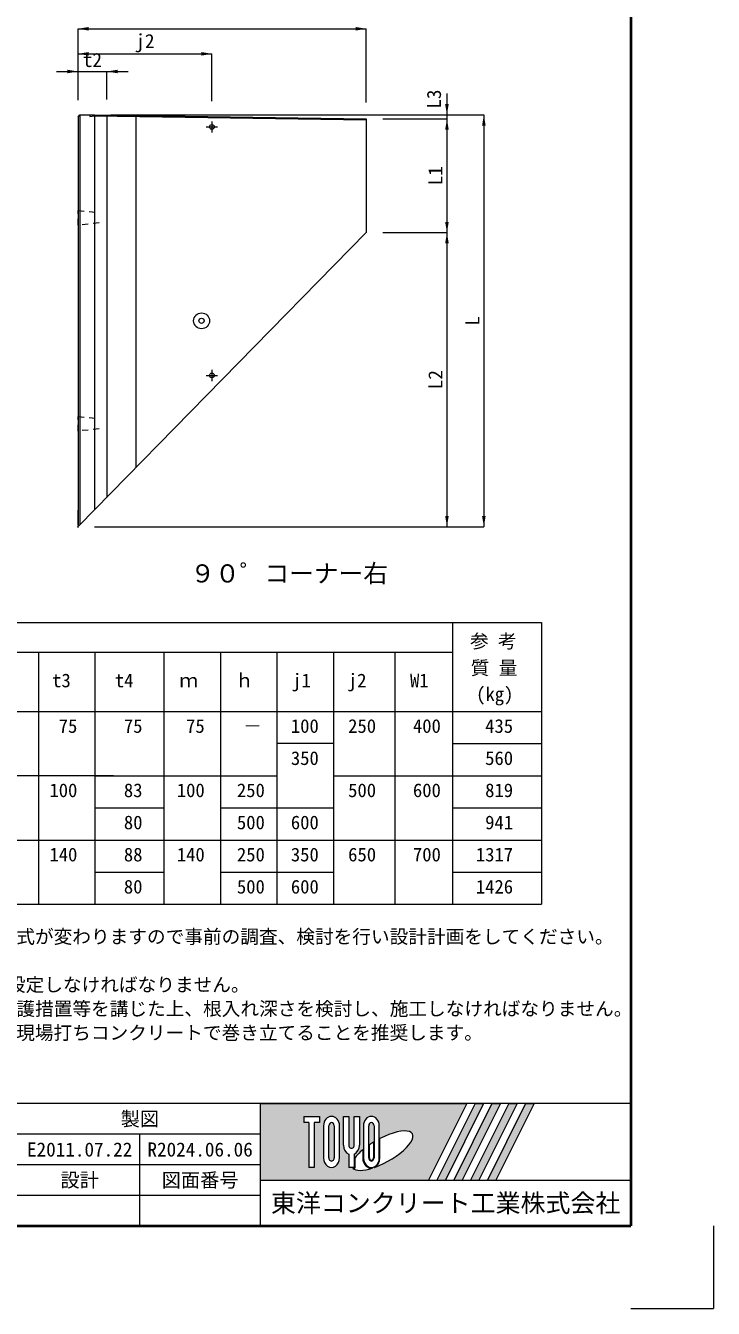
# Model space of a CAD drawing. Units: millimetres, scale not verified. Extents: x 55136 to 63536, y 34258 to 46138.
# Drawn here: x 60196 to 63536, y 34258 to 40485 of the extents above; entities that cross this region are included whole.
import ezdxf
from ezdxf.enums import TextEntityAlignment as Align

# ---------------------------------------------------------------- set-up
doc = ezdxf.new("R2010")
doc.units = ezdxf.units.MM
doc.header["$LTSCALE"] = 40
for name, pattern in [('DASHED', [7.5, 6, -1.5]), ('USER1', [1.35, 0.75, -0.6]), ('USER2', [28.575, 19.05, -3.175, 3.175, -3.175])]:
    doc.linetypes.add(name, pattern=pattern)
for name, color, linetype, lineweight in [('(0-0)', 7, 'DASHED', 13), ('0_2', 7, 'Continuous', 9), ('Defpoints_3', 7, 'Continuous', 13), ('図枠', 7, 'Continuous', 5), ('寸法線', 7, 'Continuous', 9), ('本体', 2, 'Continuous', 20), ('補助線', 8, 'Continuous', 13), ('ｲﾝｻｰﾄ', 3, 'USER1', 9)]:
    doc.layers.add(name, color=color, linetype=linetype, lineweight=lineweight)
doc.styles.add('ＭＳ ゴシック', font='')
doc.styles.get('ＭＳ ゴシック').set_extended_font_data('MS Gothic')

# ---------------------------------------------------------------- blocks, each defined once
blk = doc.blocks.new('filled_arrow')
at = {"color": 0, "linetype": 'Continuous', "lineweight": -2}
blk.add_solid([(7.5, 1.25), (0, 0), (7.5, -1.25)], dxfattribs=at)

msp = doc.modelspace()

# ---------------------------------------------------------------- hatches: boundary and pattern name
at = {"layer": '図枠'}
h = msp.add_hatch(color=256, dxfattribs=at)
h.paths.add_polyline_path([(61335.85, 35251.6), (61335.85, 34880.35), (62152.6, 34880.35), (62338.22, 35251.6)])
edge = h.paths.add_edge_path(flags=16)
edge.add_ellipse((61928.85, 35023.07), major_axis=(145.46, 81.42), ratio=0.3471473, start_angle=-144.311216, end_angle=72.189903, ccw=False)
edge.add_ellipse((61874.99, 34987.92), major_axis=(0, 49.5), ratio=0.8463542, start_angle=-160.703456, end_angle=-90)
edge.add_line((61916.89, 34987.92), (61916.89, 35082.28))
edge = h.paths.add_edge_path(flags=16)
edge.add_ellipse((61874.99, 35144.03), major_axis=(0, 45.69), ratio=0.8463542, start_angle=-90, end_angle=90, ccw=False)
edge.add_line((61913.66, 35144.03), (61913.66, 34987.92))
edge.add_ellipse((61874.99, 34987.92), major_axis=(0, 45.69), ratio=0.8463542, start_angle=90, end_angle=-90, ccw=False)
edge.add_line((61836.32, 34987.92), (61836.32, 35144.03))
edge = h.paths.add_edge_path(flags=16)
edge.add_line((61887.88, 35144.03), (61887.88, 34987.92))
edge.add_ellipse((61874.99, 34987.92), major_axis=(0, 15.23), ratio=0.8463542, start_angle=90, end_angle=-90, ccw=False)
edge.add_line((61862.1, 34987.92), (61862.1, 35144.03))
edge.add_ellipse((61874.99, 35144.03), major_axis=(0, 15.23), ratio=0.8463542, start_angle=-90, end_angle=90, ccw=False)
edge = h.paths.add_edge_path(flags=16)
edge.add_line((61884.66, 35064.24), (61884.66, 34987.92))
edge.add_ellipse((61874.99, 34987.92), major_axis=(0, 11.42), ratio=0.8463542, start_angle=90, end_angle=-90, ccw=False)
edge.add_line((61865.32, 34987.92), (61865.32, 35051.74))
edge.add_ellipse((61928.85, 35023.07), major_axis=(145.46, 81.42), ratio=0.3471473, start_angle=107.791742, end_angle=126.471319, ccw=False)
edge = h.paths.add_edge_path(flags=16)
edge.add_line((61816.98, 35189.73), (61816.98, 35049.79))
edge.add_ellipse((61778.31, 35049.79), major_axis=(0, 45.69), ratio=0.8463542, start_angle=-163.341167, end_angle=-90, ccw=False)
edge.add_line((61791.2, 35006.71), (61791.2, 34942.23))
edge.add_line((61791.2, 34942.23), (61765.42, 34942.23))
edge.add_line((61765.42, 34942.23), (61765.42, 35006.71))
edge.add_ellipse((61778.31, 35049.79), major_axis=(0, 45.69), ratio=0.8463542, start_angle=90, end_angle=163.341167, ccw=False)
edge.add_line((61739.64, 35049.79), (61739.64, 35189.73))
edge.add_line((61739.64, 35189.73), (61765.42, 35189.73))
edge.add_line((61765.42, 35189.73), (61765.42, 35049.79))
edge.add_ellipse((61778.31, 35049.79), major_axis=(0, 15.23), ratio=0.8463542, start_angle=90, end_angle=-90)
edge.add_line((61791.2, 35049.79), (61791.2, 35189.73))
edge.add_line((61791.2, 35189.73), (61816.98, 35189.73))
edge = h.paths.add_edge_path(flags=16)
edge.add_line((61833.1, 35027.32), (61833.1, 34987.92))
edge.add_ellipse((61874.99, 34987.92), major_axis=(0, 49.5), ratio=0.8463542, start_angle=90, end_angle=-171.54427)
edge.add_ellipse((61928.85, 35023.07), major_axis=(145.46, 81.42), ratio=0.3471473, start_angle=-178.649536, end_angle=-148.292442, ccw=False)
edge.add_line((61785.65, 34938.42), (61794.42, 34938.42))
edge.add_line((61794.42, 34938.42), (61794.42, 34986.68))
edge.add_ellipse((61928.85, 35023.07), major_axis=(145.46, 81.42), ratio=0.3471473, start_angle=148.21912, end_angle=165.908122, ccw=False)
edge = h.paths.add_edge_path(flags=16)
edge.add_ellipse((61681.63, 35144.03), major_axis=(0, 45.69), ratio=0.8463542, start_angle=-90, end_angle=90, ccw=False)
edge.add_line((61720.3, 35144.03), (61720.3, 34987.92))
edge.add_ellipse((61681.63, 34987.92), major_axis=(0, 45.69), ratio=0.8463542, start_angle=90, end_angle=-90, ccw=False)
edge.add_line((61642.96, 34987.92), (61642.96, 35144.03))
edge = h.paths.add_edge_path(flags=16)
edge.add_line((61694.52, 35144.03), (61694.52, 34987.92))
edge.add_ellipse((61681.63, 34987.92), major_axis=(0, 15.23), ratio=0.8463542, start_angle=90, end_angle=-90, ccw=False)
edge.add_line((61668.74, 34987.92), (61668.74, 35144.03))
edge.add_ellipse((61681.63, 35144.03), major_axis=(0, 15.23), ratio=0.8463542, start_angle=-90, end_angle=90, ccw=False)
h.paths.add_polyline_path([(61623.62, 35189.73), (61623.62, 35159.26), (61597.84, 35159.26), (61597.84, 34942.23), (61572.06, 34942.23), (61572.06, 35159.26), (61546.28, 35159.26), (61546.28, 35189.73)], flags=16)
for points in [[(62193.44, 34880.35), (62234.27, 34880.35), (62419.9, 35251.6), (62379.06, 35251.6)], [(62501.57, 35251.6), (62460.74, 35251.6), (62275.11, 34880.35), (62315.95, 34880.35)], [(62583.25, 35251.6), (62542.41, 35251.6), (62356.79, 34880.35), (62397.62, 34880.35)], [(62664.92, 35251.6), (62624.09, 35251.6), (62438.46, 34880.35), (62479.3, 34880.35)]]:
    msp.add_hatch(color=256, dxfattribs=at).paths.add_polyline_path(points)

# ---------------------------------------------------------------- linework, layer by layer
at = {"layer": '0_2'}
for p, q in [((56390.73, 37587.6), (62268.83, 37587.6)), ((62268.83, 37587.6), (62268.83, 36219.37)), ((62268.83, 37587.6), (62700.9, 37587.6)), ((62700.9, 37587.6), (62700.9, 36219.37)), ((57545.35, 37443.57), (62268.83, 37443.57)), ((60258.49, 37443.57), (60258.49, 36219.37)), ((60532.82, 37443.57), (60532.82, 36219.37)), ((60867.66, 37443.57), (60867.66, 36219.37)), ((61141.99, 37443.57), (61141.99, 36219.37)), ((61416.33, 37443.57), (61416.33, 36219.37)), ((61690.66, 37443.57), (61690.66, 36219.37)), ((61989.43, 37443.57), (61989.43, 36219.37)), ((56390.73, 37155.53), (62268.83, 37155.53)), ((62268.83, 37155.53), (62700.9, 37155.53)), ((61690.66, 36999.5), (61416.33, 36999.5)), ((62268.83, 36999.5), (62700.9, 36999.5)), ((60623.22, 36843.47), (58593.01, 36843.47)), ((60532.82, 36843.47), (61416.33, 36843.47)), ((61690.66, 36843.47), (62268.83, 36843.47)), ((62268.83, 36843.47), (62700.9, 36843.47)), ((60532.82, 36687.54), (60867.66, 36687.54)), ((61141.99, 36687.54), (61690.66, 36687.54)), ((62268.83, 36687.45), (62700.9, 36687.45)), ((59984.16, 36531.42), (62268.83, 36531.42)), ((62268.83, 36531.42), (62700.9, 36531.42)), ((60532.82, 36375.48), (60867.66, 36375.48)), ((61141.99, 36375.48), (61690.66, 36375.48)), ((62268.83, 36375.4), (62700.9, 36375.4)), ((56390.73, 36219.37), (62700.9, 36219.37))]:
    msp.add_line(p, q, dxfattribs=at)
at = {"layer": 'Defpoints_3'}
for p in [(63535.85, 34657.6), (63135.85, 34257.6)]:
    msp.add_line(p, (63535.85, 34257.6), dxfattribs=at)
at = {"layer": '図枠', "lineweight": 40}
for p in [(63135.85, 45737.6), (55935.85, 34657.6)]:
    msp.add_line(p, (63135.85, 34657.6), dxfattribs=at)
at = {"layer": '図枠', "lineweight": 13}
for p, q in [((63135.85, 35251.6), (55935.85, 35251.6)), ((61335.85, 34657.6), (61335.85, 35251.6)), ((61335.85, 35103.1), (59580.85, 35103.1)), ((60750.85, 34657.6), (60750.85, 35103.1)), ((61335.85, 34954.6), (55935.85, 34954.6)), ((61335.85, 34806.1), (59580.85, 34806.1))]:
    msp.add_line(p, q, dxfattribs=at)
at = {"layer": '図枠'}
for p, q in [((61335.85, 35251.6), (62338.22, 35251.6)), ((62338.22, 35251.6), (62152.6, 34880.35)), ((62379.06, 35251.6), (62193.44, 34880.35)), ((62419.9, 35251.6), (62234.27, 34880.35)), ((62460.74, 35251.6), (62275.11, 34880.35)), ((62501.57, 35251.6), (62315.95, 34880.35)), ((62542.41, 35251.6), (62356.79, 34880.35)), ((62379.06, 35251.6), (62419.9, 35251.6)), ((62583.25, 35251.6), (62397.62, 34880.35)), ((62624.09, 35251.6), (62438.46, 34880.35)), ((62460.74, 35251.6), (62501.57, 35251.6)), ((62664.92, 35251.6), (62479.3, 34880.35)), ((62542.41, 35251.6), (62583.25, 35251.6)), ((62624.09, 35251.6), (62664.92, 35251.6)), ((61546.28, 35189.73), (61546.28, 35159.26)), ((61546.28, 35189.73), (61623.62, 35189.73)), ((61623.62, 35189.73), (61623.62, 35159.26)), ((61739.64, 35189.73), (61765.42, 35189.73)), ((61739.64, 35049.79), (61739.64, 35189.73)), ((61765.42, 35189.73), (61765.42, 35049.79)), ((61791.2, 35189.73), (61816.98, 35189.73)), ((61791.2, 35049.79), (61791.2, 35189.73)), ((61816.98, 35189.73), (61816.98, 35049.79)), ((61572.06, 35159.26), (61546.28, 35159.26)), ((61572.06, 35159.26), (61572.06, 34942.23)), ((61597.84, 35159.26), (61597.84, 34942.23)), ((61623.62, 35159.26), (61597.84, 35159.26)), ((61642.96, 35144.03), (61642.96, 34987.92)), ((61668.74, 34987.92), (61668.74, 35144.03)), ((61694.52, 35144.03), (61694.52, 34987.92)), ((61720.3, 34987.92), (61720.3, 35144.03)), ((61836.32, 35144.03), (61836.32, 34987.92)), ((61862.1, 34987.92), (61862.1, 35144.03)), ((61887.88, 35144.03), (61887.88, 34987.92)), ((61913.66, 34987.92), (61913.66, 35144.03)), ((61884.66, 35064.24), (61884.66, 34987.92)), ((61916.89, 34987.92), (61916.89, 35082.28)), ((61765.42, 35006.71), (61765.42, 34942.23)), ((61791.2, 35006.71), (61791.2, 34942.23)), ((61833.1, 35027.32), (61833.1, 34987.92)), ((61865.32, 34987.92), (61865.32, 35051.74)), ((61597.84, 34942.23), (61572.06, 34942.23)), ((61791.2, 34942.23), (61765.42, 34942.23)), ((61785.65, 34938.42), (61794.42, 34938.42)), ((61794.42, 34986.68), (61794.42, 34938.42)), ((61335.85, 34880.35), (62152.6, 34880.35)), ((62193.44, 34880.35), (62234.27, 34880.35)), ((62275.11, 34880.35), (62315.95, 34880.35)), ((62356.79, 34880.35), (62397.62, 34880.35)), ((62438.46, 34880.35), (62479.3, 34880.35))]:
    msp.add_line(p, q, dxfattribs=at)
for centre, major_axis, ratio, start_param, end_param in [((61681.63, 35144.03), (0, 45.69), 0.846354, 4.712389, 7.8539816), ((61874.99, 35144.03), (0, 45.69), 0.846354, 4.712389, 7.8539816), ((61681.63, 35144.03), (0, 15.23), 0.846354, 4.712389, 7.8539816), ((61874.99, 35144.03), (0, 15.23), 0.846354, 4.712389, 7.8539816), ((61928.85, 35023.07), (145.46, 81.42), 0.347147, 4.2621853, 7.7429163), ((61928.85, 35023.07), (145.46, 81.42), 0.347147, 1.6817405, 1.8219833), ((61778.31, 35049.79), (0, 45.69), 0.846354, 1.5707963, 2.8017557), ((61778.31, 35049.79), (0, 15.23), 0.846354, 1.5707963, 4.712389), ((61778.31, 35049.79), (0, 45.69), 0.846354, 3.4814296, 4.712389), ((61928.85, 35023.07), (145.46, 81.42), 0.347147, 2.0815197, 2.5155126), ((61681.63, 34987.92), (0, 45.69), 0.846354, 1.5707963, 4.712389), ((61681.63, 34987.92), (0, 15.23), 0.846354, 1.5707963, 4.712389), ((61928.85, 35023.07), (145.46, 81.42), 0.347147, 3.2093975, 4.2004451), ((61874.99, 34987.92), (0, 49.5), 0.846354, 1.5707963, 3.3154679), ((61874.99, 34987.92), (0, 45.69), 0.846354, 1.5707963, 4.712389), ((61874.99, 34987.92), (0, 15.23), 0.846354, 1.5707963, 4.712389), ((61874.99, 34987.92), (0, 11.42), 0.846354, 1.5707963, 4.712389), ((61874.99, 34987.92), (0, 49.5), 0.846354, 3.5338438, 4.712389)]:
    msp.add_ellipse(centre, major_axis=major_axis, ratio=ratio, start_param=start_param, end_param=end_param, dxfattribs=at)
at = {"layer": '寸法線'}
for p, q in [((60450.44, 40470.22), (61850.44, 40470.22)), ((60450.44, 40123.54), (60450.44, 40470.22)), ((61850.44, 40112.54), (61850.44, 40470.22)), ((60450.44, 40348.65), (61100.44, 40348.65)), ((60450.44, 40123.54), (60450.44, 40348.65)), ((61100.44, 40118.89), (61100.44, 40348.65)), ((60346.44, 40262.88), (60694.44, 40262.88)), ((60450.44, 40123.54), (60450.44, 40262.88)), ((60590.44, 40126.63), (60590.44, 40262.88)), ((62242.04, 40156.54), (62242.04, 39928.54)), ((60610.44, 40052.54), (62242.04, 40052.54)), ((60610.44, 40052.54), (62421.37, 40052.54)), ((62421.37, 40052.54), (62421.37, 38052.44)), ((61930.43, 40032.54), (62242.04, 40032.54)), ((61930.43, 40032.54), (62242.04, 40032.54)), ((62242.04, 40032.54), (62242.04, 39480.81)), ((61930.43, 39480.81), (62242.04, 39480.81)), ((61930.43, 39480.81), (62242.04, 39480.81)), ((62242.04, 39480.81), (62242.04, 38052.44)), ((60530.44, 38052.44), (62242.04, 38052.44)), ((60530.44, 38052.44), (62421.37, 38052.44))]:
    msp.add_line(p, q, dxfattribs=at)
at = {"layer": '寸法線', "linetype": 'USER2'}
for p, q in [((61073.46, 39993.5), (61127.42, 39994.3)), ((61100.44, 40020.88), (61100.44, 39966.92)), ((61100.44, 38814.02), (61100.44, 38760.07)), ((61073.46, 38786.65), (61127.42, 38787.44))]:
    msp.add_line(p, q, dxfattribs=at)
at = {"layer": '本体'}
for p, q in [((60450.44, 40043.54), (60459.44, 40052.54)), ((60459.44, 40052.54), (60530.44, 40052.54)), ((60530.44, 40052.54), (61850.43, 40032.54)), ((60450.44, 40043.54), (60450.44, 38061.53)), ((61850.43, 40032.54), (61850.43, 39480.81)), ((61850.43, 39480.81), (60454.94, 38057.03)), ((60450.44, 38061.53), (60450.44, 38132.54)), ((60454.94, 38057.03), (60450.44, 38061.53))]:
    msp.add_line(p, q, dxfattribs=at)
at = {"layer": '本体', "lineweight": 9}
for p, q in [((60459.44, 40052.54), (60459.44, 38061.63)), ((60530.44, 40047.54), (60530.44, 38134.07)), ((60590.44, 40046.63), (60590.44, 38195.28)), ((60730.44, 40044.51), (60730.44, 38338.12))]:
    msp.add_line(p, q, dxfattribs=at)
at = {"layer": '本体', "lineweight": 5}
for p, q in [((60505.44, 40052.54), (60507.44, 40045.04)), ((60507.44, 40045.04), (60530.37, 40047.54)), ((60530.37, 40047.54), (61850.36, 40027.54))]:
    msp.add_line(p, q, dxfattribs=at)
at = {"layer": '本体', "linetype": 'USER1', "lineweight": 9}
for p, q in [((60450.44, 39587.79), (60551.39, 39577.54)), ((60450.44, 39517.24), (60450.44, 39587.79)), ((60553.6, 39527.53), (60450.44, 39517.24)), ((60450.44, 38587.79), (60551.39, 38577.54)), ((60450.44, 38517.24), (60450.44, 38587.79)), ((60553.6, 38527.53), (60450.44, 38517.24))]:
    msp.add_line(p, q, dxfattribs=at)
at = {"layer": '補助線'}
msp.add_line((61335.85, 34880.35), (63135.85, 34880.35), dxfattribs=at)
msp.add_circle((60450.44, 38052.44), 2, dxfattribs=at)
at = {"layer": 'ｲﾝｻｰﾄ', "linetype": 'Continuous'}
for centre, radius in [((61100.44, 39993.9), 11.5), ((61050.44, 39052.54), 38.5), ((61050.44, 39052.54), 12.6), ((61100.44, 38787.04), 11.5)]:
    msp.add_circle(centre, radius, dxfattribs=at)

# ---------------------------------------------------------------- block references
at = {"layer": '寸法線', "xscale": 6.93, "yscale": 6.93}
for p in [(60450.44, 40470.22), (60450.44, 40348.65), (60590.44, 40262.88)]:
    msp.add_blockref('filled_arrow', p, dxfattribs=at)
for p, rotation in [((61850.44, 40470.22), 180), ((61100.44, 40348.65), 180), ((60450.44, 40262.88), 180), ((62242.04, 40052.54), 90), ((62421.37, 40052.54), 270), ((62242.04, 40032.54), 270), ((62242.04, 40032.54), 270), ((62242.04, 39480.81), 90), ((62242.04, 39480.81), 270), ((62242.04, 38052.44), 90), ((62421.37, 38052.44), 90)]:
    msp.add_blockref('filled_arrow', p, dxfattribs=dict(at, rotation=rotation))

# ---------------------------------------------------------------- texts
at = {"layer": '(0-0)', "style": 'ＭＳ ゴシック'}
msp.add_text('９０゜コーナー右', height=87.98, dxfattribs=at).set_placement((61475.91, 37825.84), align=Align.MIDDLE_CENTER)
for s, p in [('参 考', (62353.7, 37443.83)), ('質 量', (62357.47, 37313.87)), ('t3', (60324.69, 37253.09)), ('t4', (60629.4, 37253.09)), ('ｍ', (60942.68, 37253.09)), ('ｈ', (61213.05, 37253.09)), ('j1', (61490.58, 37253.09)), ('j2', (61760.95, 37253.09)), ('W1', (62062.79, 37253.09)), ('(kg)', (62383.83, 37186.73)), (' 75', (60311.54, 37031.87)), (' 75', (60627.9, 37031.87)), (' 75', (60930.12, 37031.87)), ('－', (61252.58, 37031.87)), ('100', (61484.04, 37031.87)), (' 250', (61717.04, 37031.87)), (' 400', (62031.73, 37031.87)), (' 435', (62382.49, 37031.87)), ('350', (61484.04, 36875.84)), (' 560', (62382.49, 36875.82)), ('100', (60311.54, 36719.77)), (' 83', (60627.9, 36719.77)), ('100', (60930.12, 36719.77)), ('250', (61222.08, 36719.77)), (' 500', (61717.04, 36719.77)), (' 600', (62031.73, 36719.77)), (' 819', (62382.49, 36719.77)), (' 80', (60627.9, 36563.72)), ('500', (61222.08, 36563.72)), ('600', (61484.04, 36563.72)), (' 941', (62382.49, 36563.72)), ('140', (60311.54, 36407.67)), (' 88', (60627.9, 36407.67)), ('140', (60930.12, 36407.67)), ('250', (61222.08, 36407.67)), ('350', (61484.04, 36407.67)), (' 650', (61717.04, 36407.67)), (' 700', (62031.73, 36407.72)), ('1317', (62382.49, 36407.67)), (' 80', (60627.9, 36251.62)), ('500', (61222.08, 36251.62)), ('600', (61484.04, 36251.62)), ('1426', (62382.49, 36251.62))]:
    msp.add_text(s, height=66.46, dxfattribs=at).set_placement(p, align=Align.BOTTOM_LEFT)
at = {"layer": '0_2', "style": 'ＭＳ ゴシック'}
for s, p in [('注(1) 擁壁は設置される高さ、地形あるいは地盤条件、上載荷重条件などにより、構造型式、基礎型式が変わりますので事前の調査、検討を行い設計計画をしてください。', (56071.85, 36095.64)), ('  (3)根入れ深さは、基礎底版が地表に出ないよう、また排水施設等の構造物より充分な余裕をみて設定しなければなりません。', (56071.85, 35862.31)), ('\u3000\u3000\u3000なお、隣接する既存の擁壁等の構造物に影響を及ぼすおそれがある時は、山留め工等適切な防護措置等を講じた上、根入れ深さを検討し、施工しなければなりません。', (56071.85, 35745.64)), ('  (4)コーナー部においては、安定性を向上させるために、擁壁の背面底版を壁高の1/3程度の高さの現場打ちコンクリートで巻き立てることを推奨します。', (56071.85, 35628.97))]:
    msp.add_text(s, height=66.46, dxfattribs=at).set_placement(p, align=Align.TOP_LEFT)
at = {"layer": '図枠', "style": 'ＭＳ ゴシック'}
for s, height, p in [('製図', 68.36, (60750.85, 35177.35)), ('E2011.07.22', 68.36, (60458.35, 35028.85)), ('R2024.06.06', 68.36, (61043.35, 35028.85)), ('設計', 68.36, (60458.35, 34880.35)), ('図面番号', 68.36, (61043.35, 34880.35)), ('東洋コンクリート工業株式会社', 88.87, (62235.85, 34768.98))]:
    msp.add_text(s, height=height, dxfattribs=at).set_placement(p, align=Align.MIDDLE_CENTER)
at = {"layer": '寸法線', "style": 'ＭＳ ゴシック'}
for s, p in [('j2', (60775.44, 40410.68)), ('t2', (60520.44, 40318.88))]:
    msp.add_text(s, height=68.36, dxfattribs=at).set_placement(p, align=Align.MIDDLE_CENTER)
for s, p in [('L3', (62178.98, 40128.71)), ('L1', (62186.04, 39756.68)), ('L', (62365.37, 39052.49)), ('L2', (62186.04, 38766.63))]:
    msp.add_text(s, height=68.36, rotation=90, dxfattribs=at).set_placement(p, align=Align.MIDDLE_CENTER)

doc.saveas('drawing.dxf')
